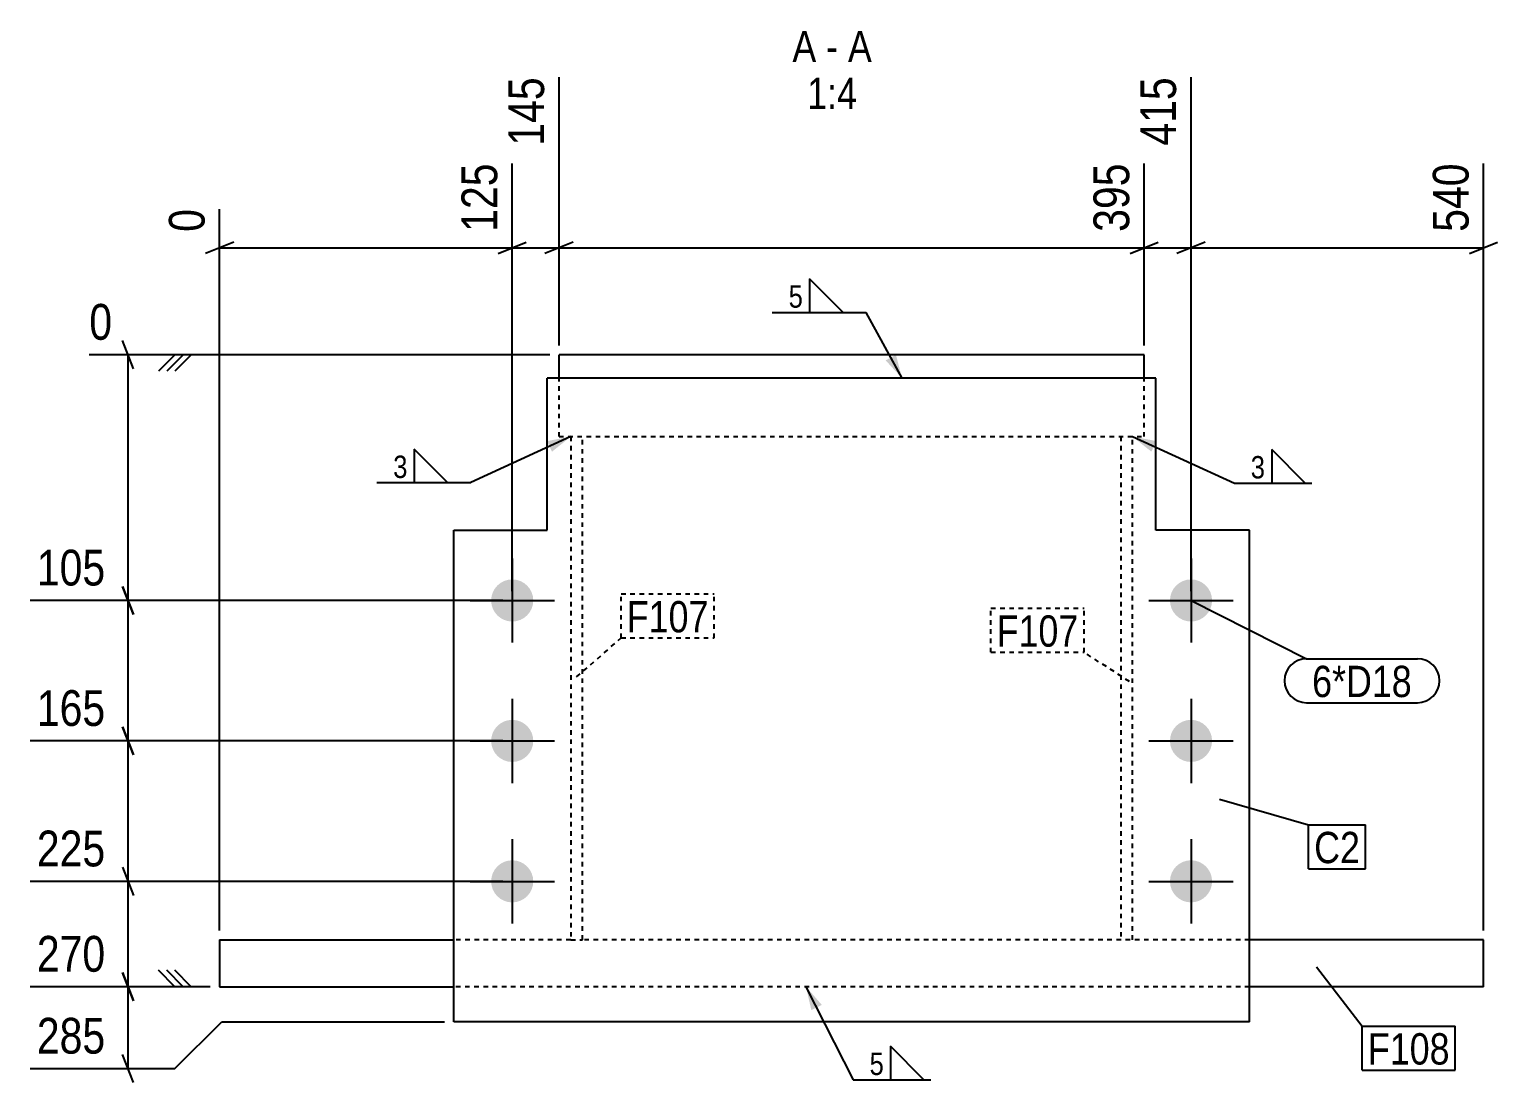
# Model space of a CAD drawing. Header units: millimetres. Extents: x 10 to 49821, y 10 to 1952.
# Drawn here: x 38613 to 39240, y 10 to 460 of the extents above; entities that cross this region are included whole.
import ezdxf

# ---------------------------------------------------------------- set-up
doc = ezdxf.new("R2010")
doc.units = ezdxf.units.MM
doc.linetypes.add('DXK_LINE_DOT2', pattern=[3.9198, 1.9599, -1.9599])
for name, color, linetype in [('MÅLSÆTNING', 7, 'Continuous'), ('STÅL', 7, 'Continuous'), ('TEKST', 7, 'Continuous')]:
    doc.layers.add(name, color=color, linetype=linetype)
doc.styles.add('Arial Narrow', font='ARIALN.TTF', dxfattribs={"height": 0.2})

msp = doc.modelspace()

# ---------------------------------------------------------------- hatches: boundary and pattern name
at = {"layer": 'STÅL', "linetype": 'Continuous'}
for points in [[(38828.19, 215.6, -1), (38810.19, 215.6, -1)], [(39118.2, 215.6, -1), (39100.2, 215.6, -1)], [(38828.19, 155.6, -1), (38810.19, 155.6, -1)], [(39118.2, 155.6, -1), (39100.2, 155.6, -1)], [(38828.19, 95.6, -1), (38810.19, 95.6, -1)], [(39118.2, 95.6, -1), (39100.2, 95.6, -1)]]:
    msp.add_hatch(color=96, dxfattribs=at).paths.add_polyline_path(points)
at = {"layer": 'TEKST', "linetype": 'Continuous'}
for points in [[(38983.13, 320.57), (38985.73, 310.6), (38978.74, 318.18)], [(38834.07, 283.69), (38844.2, 285.6), (38836.16, 279.15)], [(39092.26, 279.18), (39084.19, 285.6), (39094.33, 283.73)], [(38946.99, 40.55), (38944.69, 50.6), (38951.45, 42.82)]]:
    msp.add_hatch(color=3, dxfattribs=at).paths.add_polyline_path(points)

# ---------------------------------------------------------------- linework, layer by layer
at = {"layer": 'MÅLSÆTNING', "color": 7, "linetype": 'Continuous'}
for p, q in [((38839.19, 324.6), (38839.19, 439.15)), ((38839.19, 324.6), (38839.19, 439.15)), ((39109.2, 219.6), (39109.2, 439.15)), ((39109.2, 219.6), (39109.2, 439.15)), ((38819.19, 219.6), (38819.19, 402.35)), ((38819.19, 219.6), (38819.19, 402.35)), ((39089.19, 324.6), (39089.19, 402.35)), ((39089.19, 324.6), (39089.19, 402.35)), ((39234.19, 74.6), (39234.19, 402.35)), ((38694.19, 74.6), (38694.19, 382.85)), ((38700.19, 368.7), (38688.19, 363.9)), ((38694.19, 366.3), (38819.19, 366.3)), ((38813.19, 363.9), (38825.19, 368.7)), ((38813.19, 363.9), (38825.19, 368.7)), ((38819.19, 366.3), (38839.19, 366.3)), ((38845.19, 368.7), (38833.19, 363.9)), ((38845.19, 368.7), (38833.19, 363.9)), ((38839.19, 366.3), (39089.19, 366.3)), ((39083.19, 363.9), (39095.19, 368.7)), ((39089.19, 366.3), (39109.2, 366.3)), ((39115.2, 368.7), (39103.2, 363.9)), ((39115.2, 368.7), (39103.2, 363.9)), ((39109.2, 366.3), (39234.19, 366.3)), ((39228.19, 363.9), (39240.19, 368.7)), ((38657.46, 314.6), (38652.66, 326.6)), ((38835.19, 320.6), (38638.51, 320.6)), ((38655.06, 215.6), (38655.06, 320.6)), ((38675.06, 320.6), (38668.06, 313.6)), ((38682.06, 320.6), (38668.06, 320.6)), ((38678.56, 320.6), (38671.56, 313.6)), ((38682.06, 320.6), (38675.06, 313.6)), ((38652.66, 221.6), (38657.46, 209.6)), ((38657.46, 209.6), (38652.66, 221.6)), ((38815.19, 215.6), (38613.19, 215.6)), ((38815.19, 215.6), (38613.19, 215.6)), ((38655.06, 155.6), (38655.06, 215.6)), ((38652.66, 161.6), (38657.46, 149.6)), ((38657.46, 149.6), (38652.66, 161.6)), ((38815.19, 155.6), (38613.19, 155.6)), ((38815.19, 155.6), (38613.19, 155.6)), ((38655.06, 95.6), (38655.06, 155.6)), ((38652.66, 101.6), (38657.46, 89.6)), ((38652.66, 101.6), (38657.46, 89.6)), ((38815.19, 95.6), (38613.19, 95.6)), ((38815.19, 95.6), (38613.19, 95.6)), ((38655.06, 50.6), (38655.06, 95.6)), ((38657.46, 44.6), (38652.66, 56.6)), ((38652.66, 56.6), (38657.46, 44.6)), ((38675.06, 50.6), (38668.06, 57.6)), ((38675.06, 50.6), (38668.06, 57.6)), ((38678.56, 50.6), (38671.56, 57.6)), ((38678.56, 50.6), (38671.56, 57.6)), ((38682.06, 50.6), (38675.06, 57.6)), ((38682.06, 50.6), (38675.06, 57.6)), ((38690.19, 50.6), (38613.19, 50.6)), ((38690.19, 50.6), (38613.19, 50.6)), ((38655.06, 15.6), (38655.06, 50.6)), ((38682.06, 50.6), (38668.06, 50.6)), ((38682.06, 50.6), (38668.06, 50.6)), ((38675.06, 15.6), (38695.06, 35.6)), ((38695.06, 35.6), (38790.19, 35.6)), ((38657.46, 9.6), (38652.66, 21.6)), ((38613.19, 15.6), (38675.06, 15.6))]:
    msp.add_line(p, q, dxfattribs=at)
at = {"layer": 'STÅL', "color": 2, "linetype": 'Continuous'}
for p, q in [((39089.19, 320.6), (38839.19, 320.6)), ((38839.19, 310.6), (38839.19, 320.6)), ((39089.19, 310.6), (39089.19, 320.6)), ((38834.19, 245.6), (38834.19, 310.6)), ((39094.19, 310.6), (38834.19, 310.6)), ((39094.19, 245.6), (39094.19, 310.6)), ((38794.19, 245.6), (38834.19, 245.6)), ((38794.19, 35.6), (38794.19, 245.6)), ((39134.19, 245.6), (39094.19, 245.6)), ((39134.19, 35.6), (39134.19, 245.6)), ((38694.19, 70.6), (38794.19, 70.6)), ((38694.19, 70.6), (38694.19, 50.6)), ((39234.19, 70.6), (39134.19, 70.6)), ((39234.19, 50.6), (39234.19, 70.6)), ((38694.19, 50.6), (38794.19, 50.6)), ((39234.19, 50.6), (39134.19, 50.6)), ((39134.19, 35.6), (38794.19, 35.6))]:
    msp.add_line(p, q, dxfattribs=at)
at = {"layer": 'STÅL', "color": 7, "linetype": 'DXK_LINE_DOT2'}
for p, q in [((38839.19, 285.6), (38839.19, 310.6)), ((39089.19, 285.6), (39089.19, 310.6)), ((38839.19, 285.6), (39089.19, 285.6)), ((38844.2, 285.6), (38844.2, 70.6)), ((38849.2, 70.6), (38849.2, 285.6)), ((39079.19, 285.6), (39079.19, 70.6)), ((39084.19, 70.6), (39084.19, 285.6)), ((38844.2, 70.6), (38794.19, 70.6)), ((38844.2, 70.6), (38849.2, 70.6)), ((39134.19, 70.6), (38849.2, 70.6)), ((39134.19, 50.6), (38794.19, 50.6))]:
    msp.add_line(p, q, dxfattribs=at)
at = {"layer": 'STÅL', "color": 96, "linetype": 'Continuous'}
for p, q in [((38819.19, 233.6), (38819.19, 197.6)), ((39109.2, 233.6), (39109.2, 197.6)), ((38801.19, 215.6), (38837.19, 215.6)), ((39091.2, 215.6), (39127.2, 215.6)), ((38819.19, 173.6), (38819.19, 137.6)), ((39109.2, 173.6), (39109.2, 137.6)), ((38801.19, 155.6), (38837.19, 155.6)), ((39091.2, 155.6), (39127.2, 155.6)), ((38819.19, 113.6), (38819.19, 77.6)), ((39109.2, 113.6), (39109.2, 77.6)), ((38801.19, 95.6), (38837.19, 95.6)), ((39091.2, 95.6), (39127.2, 95.6))]:
    msp.add_line(p, q, dxfattribs=at)
at = {"layer": 'TEKST', "color": 3, "linetype": 'Continuous'}
for p, q in [((38985.73, 310.6), (38970.38, 338.69)), ((38844.2, 285.6), (38801.45, 265.94)), ((39084.19, 285.6), (39127.71, 265.76)), ((38944.69, 50.6), (38964.87, 10.86))]:
    msp.add_line(p, q, dxfattribs=at)

# ---------------------------------------------------------------- wipeouts: each hides what was drawn before it
at = {"color": 0, "linetype": 'Continuous'}
for points, layer in [([(38835.99, 442.35), (38813.59, 442.35), (38813.59, 406.7), (38835.99, 406.7)], 'MÅLSÆTNING'), ([(38648.55, 218.8), (38648.55, 241.2), (38612.9, 241.2), (38612.9, 218.8)], 'MÅLSÆTNING'), ([(38648.55, 158.8), (38648.55, 181.2), (38612.9, 181.2), (38612.9, 158.8)], 'MÅLSÆTNING'), ([(38648.55, 98.8), (38648.55, 121.2), (38612.9, 121.2), (38612.9, 98.8)], 'MÅLSÆTNING'), ([(38648.55, 53.8), (38648.55, 76.2), (38612.9, 76.2), (38612.9, 53.8)], 'MÅLSÆTNING'), ([(38648.55, 18.8), (38648.55, 41.2), (38612.9, 41.2), (38612.9, 18.8)], 'MÅLSÆTNING'), ([(38949.12, 445.6), (38949.12, 459.6), (38938.89, 459.6), (38938.89, 445.6)], 'TEKST'), ([(38958.42, 445.6), (38958.42, 459.6), (38953.32, 459.6), (38953.32, 445.6)], 'TEKST'), ([(38972.85, 445.6), (38972.85, 459.6), (38962.62, 459.6), (38962.62, 445.6)], 'TEKST'), ([(38966.53, 425.6), (38966.53, 439.6), (38945.2, 439.6), (38945.2, 425.6)], 'TEKST')]:
    msp.add_wipeout(points, dxfattribs=at).dxf.layer = layer
at = {"color": 0}
for points in [[(38944.18, 339.89), (38944.18, 351.49), (38936.49, 351.49), (38936.49, 339.89)], [(38775.25, 267.14), (38775.25, 278.74), (38767.55, 278.74), (38767.55, 267.14)], [(39141.6, 266.96), (39141.6, 278.56), (39133.91, 278.56), (39133.91, 266.96)], [(38903.09, 201.97), (38903.09, 215.97), (38868.13, 215.97), (38868.13, 201.97)], [(39061.1, 195.87), (39061.1, 209.87), (39026.14, 209.87), (39026.14, 195.87)], [(39203.57, 174.33), (39203.57, 188.33), (39160.94, 188.33), (39160.94, 174.33)], [(39181.41, 103.37), (39181.41, 117.37), (39161.81, 117.37), (39161.81, 103.37)], [(39219.72, 17.34), (39219.72, 31.34), (39184.76, 31.34), (39184.76, 17.34)], [(38978.77, 12.06), (38978.77, 23.66), (38971.07, 23.66), (38971.07, 12.06)]]:
    msp.add_wipeout(points, dxfattribs=at).dxf.layer = 'TEKST'

# ---------------------------------------------------------------- next in the draw order: linework, layer by layer
at = {"layer": 'TEKST', "color": 3, "linetype": 'Continuous'}
for p, q in [((38960.52, 338.69), (38946.24, 352.98)), ((38946.24, 352.98), (38946.24, 338.69)), ((38930.29, 338.69), (38970.38, 338.69)), ((38946.24, 338.69), (38960.52, 338.69)), ((38791.59, 265.94), (38777.31, 280.23)), ((38777.31, 280.23), (38777.31, 265.94)), ((39157.94, 265.76), (39143.66, 280.05)), ((39143.66, 280.05), (39143.66, 265.76)), ((38761.35, 265.94), (38801.45, 265.94)), ((38777.31, 265.94), (38791.59, 265.94)), ((39127.71, 265.76), (39160.8, 265.76)), ((39143.66, 265.76), (39157.94, 265.76)), ((38995.11, 10.86), (38980.82, 25.14)), ((38980.82, 25.14), (38980.82, 10.86)), ((38964.87, 10.86), (38997.97, 10.86)), ((38980.82, 10.86), (38995.11, 10.86))]:
    msp.add_line(p, q, dxfattribs=at)

# ---------------------------------------------------------------- next in the draw order: texts
at = {"layer": 'MÅLSÆTNING', "color": 3, "linetype": 'Continuous', "style": 'Arial Narrow'}
msp.add_text('145', height=15.271, rotation=90.00021, dxfattribs=at).set_placement((38832.79, 409.9))
for s, p in [('105', (38616.1, 222)), ('165', (38616.1, 162)), ('225', (38616.1, 102)), ('270', (38616.1, 57)), ('285', (38616.1, 22))]:
    msp.add_text(s, height=15.271, dxfattribs=at).set_placement(p)
at = {"layer": 'TEKST', "color": 3, "linetype": 'Continuous', "style": 'Arial Narrow'}
for s, height, p in [('A', 13.36, (38938.89, 445.6)), ('A', 13.36, (38962.62, 445.6)), ('-', 13.36, (38953.32, 445.6)), ('1:4', 13.362, (38945.2, 425.6))]:
    msp.add_text(s, height=height, dxfattribs=at).set_placement(p)
at = {"layer": 'TEKST', "color": 3, "style": 'Arial Narrow'}
for s, p in [('5', (38937.29, 340.69)), ('3', (38768.35, 267.94)), ('3', (39134.71, 267.76)), ('5', (38971.87, 12.86))]:
    msp.add_text(s, height=9.54, dxfattribs=at).set_placement(p)

# ---------------------------------------------------------------- next in the draw order: wipeouts: each hides what was drawn before it
at = {"color": 0, "linetype": 'Continuous'}
for points in [[(38815.99, 405.55), (38793.59, 405.55), (38793.59, 369.9), (38815.99, 369.9)], [(39085.99, 405.55), (39063.59, 405.55), (39063.59, 369.9), (39085.99, 369.9)], [(39230.99, 405.55), (39208.59, 405.55), (39208.59, 369.9), (39230.99, 369.9)], [(38690.99, 386.05), (38668.59, 386.05), (38668.59, 369.9), (38690.99, 369.9)], [(38651.46, 323.8), (38651.46, 346.2), (38635.31, 346.2), (38635.31, 323.8)]]:
    msp.add_wipeout(points, dxfattribs=at).dxf.layer = 'MÅLSÆTNING'
at = {"color": 0}
for points in [[(38903.09, 201.97), (38903.09, 215.97), (38868.13, 215.97), (38868.13, 201.97)], [(39061.1, 195.87), (39061.1, 209.87), (39026.14, 209.87), (39026.14, 195.87)], [(39203.57, 174.33), (39203.57, 188.33), (39160.94, 188.33), (39160.94, 174.33)], [(39181.41, 103.37), (39181.41, 117.37), (39161.81, 117.37), (39161.81, 103.37)], [(39219.72, 17.34), (39219.72, 31.34), (39184.76, 31.34), (39184.76, 17.34)]]:
    msp.add_wipeout(points, dxfattribs=at).dxf.layer = 'TEKST'

# ---------------------------------------------------------------- next in the draw order: linework, layer by layer
at = {"layer": 'MÅLSÆTNING', "color": 7, "linetype": 'Continuous'}
msp.add_line((39083.19, 363.9), (39095.19, 368.7), dxfattribs=at)
at = {"layer": 'TEKST', "color": 7, "linetype": 'DXK_LINE_DOT2'}
for p, q in [((38865.73, 218.37), (38905.49, 218.37)), ((38865.73, 199.57), (38865.73, 218.37)), ((38905.49, 199.57), (38905.49, 218.37)), ((39023.74, 212.27), (39063.5, 212.27)), ((39023.74, 193.47), (39023.74, 212.27)), ((39063.5, 193.47), (39063.5, 212.27)), ((38846.71, 182.99), (38865.73, 199.57)), ((38865.73, 199.57), (38905.49, 199.57)), ((39023.74, 193.47), (39063.5, 193.47)), ((39082.92, 180.96), (39063.5, 193.47))]:
    msp.add_line(p, q, dxfattribs=at)
at = {"layer": 'TEKST', "color": 7, "linetype": 'Continuous'}
for p, q in [((39109.2, 215.6), (39158.54, 190.73)), ((39158.54, 190.73), (39205.97, 190.73)), ((39158.54, 171.93), (39205.97, 171.93)), ((39121.3, 130.71), (39159.41, 119.77)), ((39159.41, 119.77), (39183.81, 119.77)), ((39159.41, 100.97), (39159.41, 119.77)), ((39183.81, 100.97), (39183.81, 119.77)), ((39159.41, 100.97), (39183.81, 100.97)), ((39162.74, 59.14), (39182.36, 33.74)), ((39182.36, 33.74), (39222.12, 33.74)), ((39182.36, 14.94), (39182.36, 33.74)), ((39222.12, 14.94), (39222.12, 33.74)), ((39182.36, 14.94), (39222.12, 14.94))]:
    msp.add_line(p, q, dxfattribs=at)
for centre, start, end in [((39158.54, 181.33), 90, 270), ((39205.97, 181.33), 270, 90)]:
    msp.add_arc(centre, 9.4, start, end, dxfattribs=at)

# ---------------------------------------------------------------- next in the draw order: texts
at = {"layer": 'MÅLSÆTNING', "color": 3, "linetype": 'Continuous', "style": 'Arial Narrow'}
for s, height, p in [('125', 15.271, (38812.79, 373.1)), ('395', 15.271, (39082.79, 373.1)), ('540', 15.271, (39227.79, 373.1)), ('0', 15.27, (38687.79, 373.1))]:
    msp.add_text(s, height=height, rotation=90.00021, dxfattribs=at).set_placement(p)
msp.add_text('0', height=15.27, dxfattribs=at).set_placement((38638.51, 327))
at = {"layer": 'TEKST', "color": 3, "style": 'Arial Narrow'}
for s, p in [('F107', (38868.13, 201.97)), ('F107', (39026.14, 195.87)), ('6*D18', (39160.94, 174.33)), ('C2', (39161.81, 103.37)), ('F108', (39184.76, 17.34))]:
    msp.add_text(s, height=13.362, dxfattribs=at).set_placement(p)

# ---------------------------------------------------------------- next in the draw order: wipeouts: each hides what was drawn before it
at = {"color": 0, "linetype": 'Continuous'}
msp.add_wipeout([(39106, 442.35), (39083.6, 442.35), (39083.6, 406.7), (39106, 406.7)], dxfattribs=at).dxf.layer = 'MÅLSÆTNING'

# ---------------------------------------------------------------- next in the draw order: texts
at = {"layer": 'MÅLSÆTNING', "color": 3, "linetype": 'Continuous', "style": 'Arial Narrow'}
msp.add_text('415', height=15.271, rotation=90.00021, dxfattribs=at).set_placement((39102.8, 409.9))

doc.saveas('drawing.dxf')
